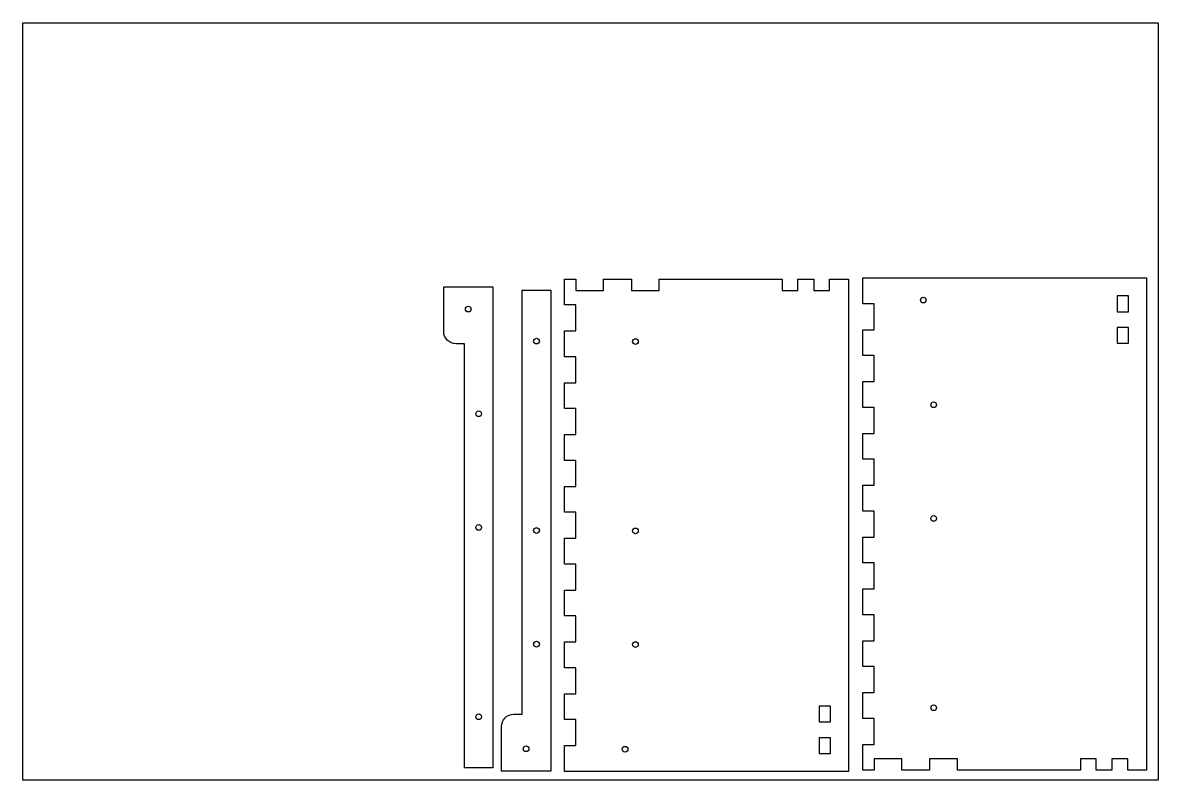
# Model space of a CAD drawing. Header units: millimetres. Extents: x -600 to 0, y 25 to 425.
import ezdxf

# ---------------------------------------------------------------- set-up
doc = ezdxf.new("R2010")
doc.units = ezdxf.units.MM
doc.layers.get('0').update_dxf_attribs({"linetype": 'CONTINUOUS'})

msp = doc.modelspace()

# ---------------------------------------------------------------- linework, layer by layer
for points in [[(0, 425), (0, 25), (-600, 25), (-600, 425)], [(-173.73, 283.65), (-173.73, 289.65), (-163.73, 289.65), (-163.73, 29.65), (-313.73, 29.65), (-313.73, 43.34), (-307.73, 43.34), (-307.73, 57.02), (-313.73, 57.02), (-313.73, 70.71), (-307.73, 70.71), (-307.73, 84.39), (-313.73, 84.39), (-313.73, 98.08), (-307.73, 98.08), (-307.73, 111.76), (-313.73, 111.76), (-313.73, 125.44), (-307.73, 125.44), (-307.73, 139.13), (-313.73, 139.13), (-313.73, 152.81), (-307.73, 152.81), (-307.73, 166.5), (-313.73, 166.5), (-313.73, 180.18), (-307.73, 180.18), (-307.73, 193.87), (-313.73, 193.87), (-313.73, 207.55), (-307.73, 207.55), (-307.73, 221.23), (-313.73, 221.23), (-313.73, 234.92), (-307.73, 234.92), (-307.73, 248.6), (-313.73, 248.6), (-313.73, 262.29), (-307.73, 262.29), (-307.73, 275.97), (-313.73, 275.97), (-313.73, 289.65), (-307.73, 289.65), (-307.73, 283.65), (-293.06, 283.65), (-293.06, 289.65), (-278.39, 289.65), (-278.39, 283.65), (-263.73, 283.65), (-263.73, 289.65), (-198.73, 289.65), (-198.73, 283.65), (-190.39, 283.65), (-190.39, 289.65), (-182.06, 289.65), (-182.06, 283.65)], [(-16.16, 30.27), (-16.16, 36.27), (-24.49, 36.27), (-24.49, 30.27), (-32.83, 30.27), (-32.83, 36.27), (-41.16, 36.27), (-41.16, 30.27), (-106.16, 30.27), (-106.16, 36.27), (-120.83, 36.27), (-120.83, 30.27), (-135.49, 30.27), (-135.49, 36.27), (-150.16, 36.27), (-150.16, 30.27), (-156.16, 30.27), (-156.16, 43.95), (-150.16, 43.95), (-150.16, 57.64), (-156.16, 57.64), (-156.16, 71.32), (-150.16, 71.32), (-150.16, 85), (-156.16, 85), (-156.16, 98.69), (-150.16, 98.69), (-150.16, 112.37), (-156.16, 112.37), (-156.16, 126.06), (-150.16, 126.06), (-150.16, 139.74), (-156.16, 139.74), (-156.16, 153.42), (-150.16, 153.42), (-150.16, 167.11), (-156.16, 167.11), (-156.16, 180.79), (-150.16, 180.79), (-150.16, 194.48), (-156.16, 194.48), (-156.16, 208.16), (-150.16, 208.16), (-150.16, 221.85), (-156.16, 221.85), (-156.16, 235.53), (-150.16, 235.53), (-150.16, 249.21), (-156.16, 249.21), (-156.16, 262.9), (-150.16, 262.9), (-150.16, 276.58), (-156.16, 276.58), (-156.16, 290.27), (-6.16, 290.27), (-6.16, 30.27)], [(-21.66, 272.43), (-15.66, 272.43), (-15.66, 280.77), (-21.66, 280.77)], [(-21.66, 255.77), (-15.66, 255.77), (-15.66, 264.1), (-21.66, 264.1)], [(-179.23, 55.82), (-173.23, 55.82), (-173.23, 64.15), (-179.23, 64.15)], [(-173.23, 39.15), (-173.23, 47.49), (-179.23, 47.49), (-179.23, 39.15)]]:
    msp.add_lwpolyline(points, close=True)
for points in [[(-371.08, 255.53, -0.414214), (-377.58, 262.03), (-377.58, 285.53), (-351.58, 285.53), (-351.58, 31.53), (-366.58, 31.53), (-366.58, 255.53)], [(-347.03, 53.37, -0.414214), (-340.53, 59.87), (-336.03, 59.87), (-336.03, 283.87), (-321.03, 283.87), (-321.03, 29.87), (-347.03, 29.87)]]:
    msp.add_lwpolyline(points, format="xyb", close=True)
for centre in [(-124.16, 278.52), (-364.58, 273.78), (-328.53, 256.87), (-276.23, 256.65), (-118.66, 223.27), (-359.08, 218.53), (-118.66, 163.27), (-359.08, 158.53), (-328.53, 156.87), (-276.23, 156.65), (-328.53, 96.87), (-276.23, 96.65), (-359.08, 58.53), (-118.66, 63.27), (-334.03, 41.62), (-281.73, 41.4)]:
    msp.add_circle(centre, 1.5)

doc.saveas('drawing.dxf')
